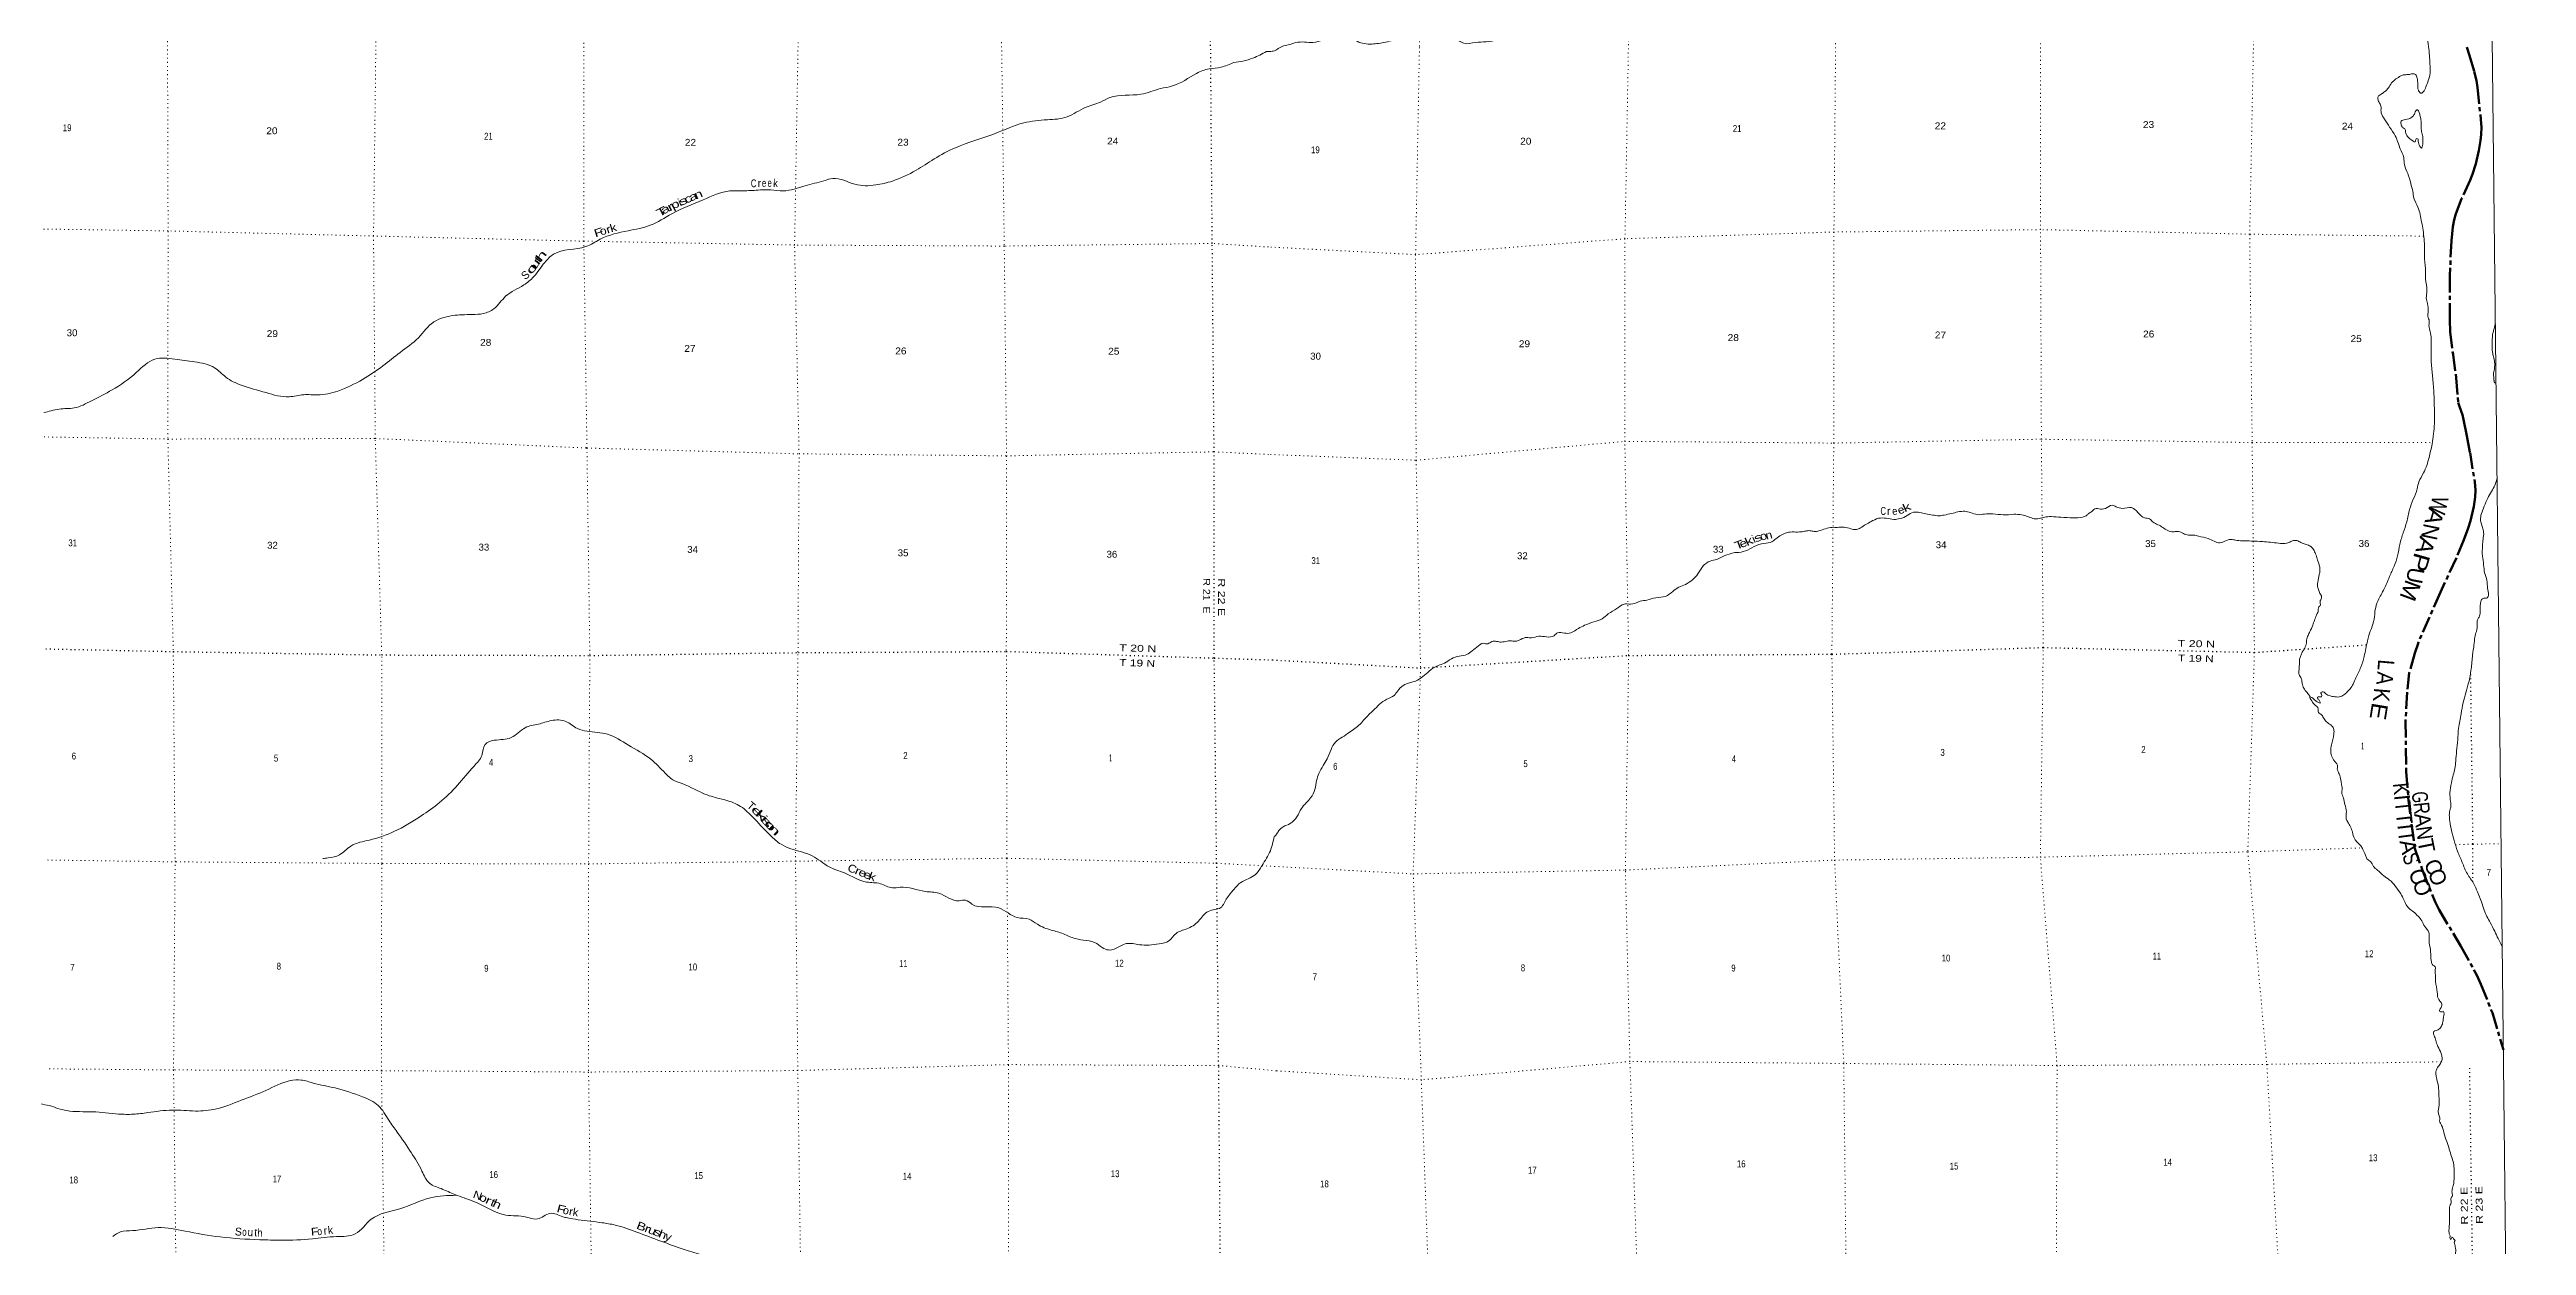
# Model space of a CAD drawing. Header units: feet. Extents: x -8 to 250644, y -192250 to 1368.
# Drawn here: x 187549 to 250644, y -133394 to -102914 of the extents above; entities that cross this region are included whole.
import ezdxf
from ezdxf.enums import TextEntityAlignment as Align

# ---------------------------------------------------------------- set-up
doc = ezdxf.new("R2010")
doc.units = ezdxf.units.FT
doc.header["$LTSCALE"] = 70
doc.linetypes.add('DOTTED', pattern=[1.5, 0.3, -1.2])
doc.linetypes.add('LONG_DASH_SHORT_DASH', pattern=[9.9, 6, -1.2, 1.5, -1.2])
for name, color, linetype, lineweight in [('11', 7, 'LONG_DASH_SHORT_DASH', 60), ('39', 7, 'Continuous', 13), ('4', 7, 'Continuous', 13), ('6', 7, 'DOTTED', 25), ('7', 7, 'DOTTED', 13)]:
    doc.layers.add(name, color=color, linetype=linetype, lineweight=lineweight)
doc.layers.add('12', color=7, linetype='Continuous')
doc.layers.add('41', color=7, linetype='Continuous')

msp = doc.modelspace()

# ---------------------------------------------------------------- linework, layer by layer
at = {"layer": '11'}
msp.add_lwpolyline([(249127.61, -102855.65), (249193.86, -103065.23), (249313.42, -103474.57), (249369.5, -103707.71), (249396.5, -103878.73), (249482.38, -104697.5), (249495.26, -104892.32), (249488.02, -105078.49), (249471.61, -105231.96), (249431.41, -105487.46), (249352.79, -105824.92), (249272.13, -106089.6), (249213.8, -106240.36), (248991.08, -106722.52), (248844.94, -107104.27), (248799.95, -107258.01), (248765.74, -107430.75), (248730.93, -107789.26), (248692.48, -108684.57), (248688.63, -109805.53), (248702.79, -110108.25), (248772.86, -110687.36), (248854.21, -111283.84), (248908.23, -111906.37), (248934.13, -112010.1), (249012.21, -112223.43), (249041.98, -112347.52), (249127.88, -112759.92), (249206.09, -113187.21), (249326.61, -113932.69), (249344.11, -114148.03), (249340.4, -114325.1), (249303.31, -114559.22), (249219.2, -114926.27), (249161.3, -115113.89), (249051.46, -115409.64), (248860.73, -115866.42), (248451.49, -116743.55), (247881.3, -118049.28), (247799.51, -118295.02), (247658.1, -118801.59), (247605.98, -119295.73), (247566.12, -120025.9), (247577.43, -121310.62), (247632.16, -121973.18), (247794.09, -123253.88), (247985.17, -123809.2), (248315.9, -124637.24), (248418.77, -124842.17), (248974.67, -125763.16), (249380.36, -126506.39), (249484.38, -126735.78), (249774.73, -127468.16), (250057.48, -128410.15)], dxfattribs=at)
at = {"layer": '39'}
for points in [[(228131.48, -97072.87), (228071.29, -97186.99), (228023.75, -97304.07), (228050.71, -97424.76), (228047.28, -97515.42), (227975.44, -97610.46), (227893.21, -97655.22), (227853.75, -97776.27), (227840.28, -97871.01), (227774.2, -97923.73), (227631.85, -98011.1), (227541.92, -98110.27), (227351.51, -98234.16), (227211.59, -98383.95), (227139.92, -98505.18), (227029.75, -98588.35), (226946.4, -98770.06), (226881, -98925.5), (226801.48, -99076.98), (226717.75, -99200.29), (226674.62, -99375.75), (226595.39, -99571.54), (226550.27, -99751.03), (226489.22, -99956.8), (226415.7, -100102.2), (226354.55, -100291.86), (226385.76, -100446.77), (226397.23, -100660.2), (226404.77, -100887.75), (226266.74, -101019.41), (226078.43, -101157.38), (226011.37, -101367.2), (225913.54, -101488.57), (225827.86, -101621.96), (225675.87, -101773.83), (225527.52, -101865.27), (225451.48, -101934.15), (225369.57, -102029.26), (225357.81, -102077.66), (225243.98, -102215.23), (225079.86, -102359.11), (224881.4, -102483.04), (224714.47, -102506.09), (224582.07, -102575.28), (224423.6, -102658.71), (224140.17, -102718.64), (223874.56, -102734.17), (223576.79, -102755.92), (223453.6, -102696.16), (223269.89, -102614.57), (223160.81, -102556.75), (222983.78, -102573.82), (222833.1, -102618.94), (222448.68, -102627.05), (222186.98, -102624.43), (221861.16, -102666.46), (221493.29, -102742.97), (221139.22, -102775.08), (220949.79, -102741.86), (220760.1, -102670.38), (220508.45, -102665.69), (220200.56, -102679.43), (219991.23, -102682.57), (219729.91, -102738.36), (219516.45, -102725.41), (219291.09, -102738.71), (219102.26, -102798.13), (218947.5, -102833.21), (218748.95, -102945.05), (218630.31, -102963.82), (218552.02, -102967.63)], [(246149.66, -119208.12), (246229.38, -119086.85), (246300.78, -118925.34), (246425.82, -118654.78), (246510.59, -118384.44), (246594.51, -117983.19), (246671.3, -117722.96), (246748.33, -117498.99), (246784.88, -117240.99), (246831.78, -117027.25), (246978.84, -116738.44), (247157.43, -116346.75), (247270.41, -116080.29), (247361.3, -115819.98), (247417.74, -115525.63), (247504.37, -115231.11), (247593.12, -114952.69), (247665.51, -114636.09), (247760.43, -114377.78), (247859.32, -114109.37), (247904.46, -113933.91), (248021.72, -113705.69), (248162.04, -113310.17), (248238.33, -112973.42), (248278.87, -112711.37), (248299.25, -112443.39), (248296.31, -111996.28), (248286.24, -111690.2), (248255.48, -111297.62), (248222.94, -110941.31), (248215.96, -110492.21), (248201.62, -110149.89), (248159.97, -109938.64), (248169.39, -109839.9), (248132.31, -109711.2), (248141.62, -109596.35), (248120.14, -109391.03), (248093.01, -109246.16), (248107.94, -109066.83), (248071.7, -108760.89), (248072.52, -108579.62), (248046.21, -108251.47), (248046.39, -107973.52), (248034.82, -107743.98), (248011.19, -107518.53), (247973.61, -107313.3), (247878.49, -106931.14), (247776.37, -106706.12), (247751.07, -106533.04), (247695.34, -106323.88), (247621.25, -106076.55), (247537.24, -105851.43), (247517.91, -105668.25), (247429.86, -105441.13), (247302.93, -105117.55), (247158.52, -104890.74), (247030.38, -104690.03), (246944.75, -104525.33), (246938.28, -104458.9), (246935.61, -104360.23), (246888.64, -104257.76), (246857.89, -104173.34), (246863.53, -104112.89), (246933.64, -104060.14), (247013.77, -104001.3), (247083.85, -103944.53), (247163.62, -103831.32), (247261.46, -103709.95), (247383.69, -103624.7), (247504.05, -103561.61), (247630.81, -103552.87), (247749.45, -103534.11), (247815.99, -103551.88), (247858.85, -103640.26), (247875.96, -103793.24), (247878.75, -103912.06), (247907.41, -103984.41), (247947.96, -104028.5), (248008.16, -103999.98), (248081.75, -103864.64), (248143.1, -103705.2), (248190.19, -103519.65), (248187, -103340.42), (248175.49, -103120.94), (248155.89, -102895.47), (248126.08, -102647.91), (248053.66, -102350.21), (247955.72, -102149.33), (247817.34, -101922.49), (247632.67, -101695.89), (247363.29, -101443.57)], [(218552.02, -102967.63), (218202.84, -103132), (217949.22, -103207.06), (217719.48, -103247.61), (217389.59, -103367.77), (217085.13, -103405.02), (216769.35, -103523.02), (216150.73, -103843.58), (215848.58, -103911.05), (215351.36, -104053), (214560.88, -104139.36), (214317.72, -104252.62), (213933.51, -104391.46), (213471.54, -104629.84), (212965.59, -104705.35), (212362.79, -104785.84), (211622.6, -105061.21), (210624.81, -105417.73), (210082.56, -105703.27), (209621.08, -105992.05), (209018.15, -106266.08), (208595.21, -106366.99), (208062.09, -106348.01), (207501.46, -106198.26), (207273.94, -106258.95), (206800.78, -106384.54), (206236.84, -106517.06), (205919.64, -106489.93), (205497.88, -106504.13), (205128.55, -106513.79), (204878.28, -106518.25), (204200.2, -106744.64), (203398.22, -107101.26), (202849.99, -107394.92), (202288.11, -107531.46), (201577.63, -107748.08), (201210.06, -107937.15), (200384.29, -108130.7), (200162.28, -108342.54), (199879.19, -108708.2), (199628.87, -108914.27), (199167.39, -109203.05), (198869.71, -109520.47), (198596.35, -109642.09), (198051.62, -109673.63), (197602.12, -109742.54), (197340.78, -109853.96), (196943.04, -110261.06), (196478.33, -110632.53), (196039.62, -110979.55), (195524.16, -111321.27), (194895.2, -111617.74), (194379.4, -111717.54), (194022.03, -111710.95), (193651.12, -111764.98), (193062.63, -111657.84), (192428.94, -111468.48), (192039.35, -111262.62), (191752.38, -111023.49), (191244.25, -110875.24), (190738.88, -110803.58), (190230.2, -110806.53), (189757.1, -111145.83), (189143.71, -111589.31), (188617.5, -111864.61), (188177.21, -112048.35), (187797.97, -112076.25), (187588.8, -112120.83), (187404.14, -112167.92)], [(247917.05, -104532.18), (247943.95, -104642.81), (247962.95, -104777.65), (247961.64, -104884.4), (247972.52, -105007.2), (248003.53, -105131.91), (248004.17, -105228.58), (248004.83, -105329.28), (247987.15, -105395.84), (247973.26, -105426.12), (247951, -105408.12), (247910.37, -105351.94), (247891.81, -105283.56), (247885.41, -105229.22), (247881.18, -105199.03), (247852.9, -105183.07), (247826.88, -105205.37), (247807.14, -105265.89), (247754.69, -105248.05), (247647.46, -105166.05), (247584.53, -105085.83), (247561.89, -105009.41), (247553.45, -104951.05), (247488.7, -104899.03), (247447.87, -104812.65), (247449.39, -104738.12), (247493.5, -104711.7), (247644.28, -104682.69), (247744.53, -104621.73), (247802.33, -104534.81), (247826.1, -104476.28), (247854.1, -104447.93), (247900.69, -104491.99), (247919.15, -104544.26)], [(249872.32, -111406.81), (249837.62, -111410.03), (249830.24, -111400.19), (249822.87, -111390.34), (249820.41, -111365.72), (249813.03, -111341.11), (249810.57, -111301.72), (249808.11, -111225.41), (249810.57, -111131.87), (249827.78, -111058.02), (249832.7, -110996.48), (249835.16, -110962.01), (249830.24, -110880.78), (249822.87, -110824.16), (249813.03, -110782.32), (249795.81, -110708.47), (249783.51, -110664.16), (249773.67, -110580.46), (249773.67, -110521.38), (249771.21, -110474.61), (249771.21, -110403.22), (249771.21, -110339.22), (249776.13, -110255.52), (249776.13, -110213.68), (249788.43, -110142.29), (249813.03, -110053.67), (249825.32, -109992.13), (249837.62, -109950.28), (249855.15, -109904.91)], [(249898.74, -113824.64), (249837.48, -114022.19), (249755.97, -114177.71), (249656.47, -114351.46), (249567.22, -114555.36), (249495.99, -114743.05), (249474.97, -114912.34), (249524.47, -115093.34), (249553.51, -115224.1), (249538.52, -115393.36), (249523.49, -115556.58), (249523.23, -115822.44), (249552.88, -116045.84), (249578.37, -116249.13), (249638.02, -116442.16), (249651.42, -116643.49), (249672.7, -116818.6), (249644.96, -116885.21), (249602.76, -116895.51), (249520.32, -116910.05), (249476.75, -117019.05), (249463.34, -117121.84), (249468.24, -117254.74), (249434.83, -117377.78), (249395.04, -117448.48), (249389.74, -117561.3), (249366.78, -117742.69), (249329.53, -117893.94), (249306.67, -118091.45), (249272.1, -118343.39), (249234.2, -118702.1), (249170.08, -119052.89), (249099.31, -119311.07), (249030.49, -119559.17), (248980.02, -119841.41), (248914.03, -120214.37), (248893.8, -120504.51), (248865.51, -120794.68), (248841.02, -121048.59), (248818.13, -121242.06), (248778.88, -121395.34), (248729.94, -121605.07), (248695.39, -121861.04), (248708.9, -122078.49), (248713.88, -122223.47), (248692.31, -122310.19), (248678.96, -122423.05), (248692.09, -122582.09), (248797.96, -123070.94), (248890.37, -123348.38), (249006.96, -123629.73), (249137.74, -123925.09), (249304.46, -124177.96), (249394.38, -124382.91), (249498.72, -124638.14), (249568.55, -124849.24), (249719.6, -125166.65), (249835.78, -125385.56), (249921.54, -125570.39), (250029.3, -125776.05)], [(237585.43, -114756.83), (237315.79, -114772.38), (237049.92, -114747.63), (236838.59, -114752.79), (236661.55, -114767.84), (236480.02, -114712.43), (236336.91, -114682.99), (236159.87, -114698.04), (236001.12, -114739.17), (235812.16, -114778.46), (235683.45, -114797.28), (235518.26, -114778.03), (235346.96, -114746.73), (235191.75, -114715.34), (235030.67, -114708.15), (234870.18, -114791.59), (234683.49, -114869.13), (234528.63, -114890.1), (234335.19, -114860.93), (234139.94, -114861.98), (233951.27, -114945.58), (233818.9, -115018.8), (233678.55, -115104.14), (233576.16, -115144.97), (233433.14, -115129.63), (233263.77, -115086.23), (233094.73, -115093.19), (232955.82, -115091.92), (232786.97, -115127.07), (232622.28, -115184.35), (232499.58, -115197.09), (232392.76, -115177.53), (232278.08, -115186.2), (232165.49, -115206.95), (231990.38, -115209.91), (231793.24, -115229.09), (231660.79, -115290.23), (231524.53, -115385.62), (231422.35, -115458.68), (231221.34, -115502.06), (230968.24, -115581.97), (230747.55, -115693.93), (230520.36, -115735.44), (230441.87, -115737.87)], [(245133.7, -119409.27), (245077.56, -119330.71), (244986.24, -119218.42), (244939.16, -119099.84), (244922.42, -119003.25), (244899.69, -118914.76), (244865.16, -118866.61), (244842.45, -118780.12), (244852.05, -118709.58), (244857.5, -118620.93), (244860.86, -118520.21), (244868.32, -118429.54), (244907.98, -118338.69), (244943.64, -118251.89), (244995.43, -118169.04), (245021.15, -118100.42), (245040.87, -118037.88), (245042.42, -117967.38), (245079.87, -117846.33), (245125.53, -117749.41), (245200.93, -117583.85), (245242.42, -117464.8), (245293.88, -117331.59), (245333.53, -117238.73), (245341.15, -117174.24), (245358.9, -117117.75), (245388.91, -117089.39), (245392.55, -117030.97), (245386.14, -116974.61), (245423.88, -116897.87), (245419.44, -116835.46), (245370.59, -116753.14), (245341.73, -116650.58), (245321.3, -116604.37), (245328.66, -116499.6), (245344.14, -116404.85), (245359.61, -116308.09), (245381.21, -116225.4), (245376.38, -116104.58), (245322.87, -115925.62), (245283.8, -115800.96), (245232.71, -115684.42), (245163.65, -115590.13), (245060.65, -115538.32), (244953.74, -115504.65), (244844.67, -115448.85), (244737.83, -115425.25), (244637.39, -115456.01), (244541.03, -115496.81), (244323.63, -115495.96), (243924.8, -115455.81), (243636.85, -115441.25), (243403.3, -115434.45), (243232.1, -115419.26), (243123.29, -115401.72), (242962.52, -115442.87), (242831.96, -115485.87), (242686.77, -115446.37), (242533.31, -115374.69), (242291.4, -115319.6), (242160.36, -115290.09), (241997.28, -115284.93), (241874.13, -115231.21), (241747.09, -115197.65), (241644.48, -115204.25), (241505.39, -115174.79), (241378.05, -115094.91), (241254.8, -115025.08), (241135.61, -114961.27), (241044.48, -114877.17), (240917.48, -114849.66), (240585.64, -114589.62), (240350.26, -114609.01), (240188.95, -114567.59), (240088.05, -114529.86), (239919.5, -114611.33), (239752.48, -114620.29), (239679.95, -114610.61), (239569.73, -114685.72), (239487.6, -114746.59), (239427.53, -114795.25), (239335.19, -114834.01), (239095.75, -114849.4), (238785.66, -114834.96), (238539.97, -114818.15), (238370.98, -114833.16), (238228.31, -114870.18), (238067.24, -114865.01), (237927.99, -114811.38), (237788.86, -114775.87), (237585.43, -114756.83)], [(230441.87, -115737.87), (230224.97, -115813.56), (230018.25, -115907.32), (229849.46, -115952.54), (229671.12, -116076.36), (229537.56, -116274.46), (229401.68, -116426.24), (229219.29, -116546.05), (229050.65, -116615.44), (228900.42, -116727.02), (228710, -116850.91), (228464.67, -116888.48), (228235.57, -116946.11), (228066.69, -116977.23), (227821.58, -117049.04), (227656.5, -117045.9), (227476.08, -117159.66), (227253.56, -117299.83), (227101.37, -117419.48), (226888.52, -117499.17), (226651.58, -117589.07), (226493.07, -117666.45), (226300.57, -117780.28), (226135.56, -117787.21), (225964.39, -117778.06), (225872.29, -117853.08), (225677.24, -117884.34), (225485.9, -117867.24), (225296.95, -117908.54), (225178.13, -117899.11), (225025.45, -117946.26), (224915.03, -117991.16), (224790.21, -117987.8), (224637.3, -117998.7), (224494.5, -118017.59), (224379.59, -117992.03), (224258.98, -118016.85), (224164.68, -118063.68), (224084.06, -118048), (223903.55, -118147.66), (223753.35, -118265.28), (223612.99, -118348.62), (223403.88, -118383.98), (223213.22, -118471.61), (223038.77, -118573.26), (222888.14, -118626.43), (222695.74, -118754.35), (222531.61, -118896.22), (222341.15, -119012.05), (222214.57, -119048.98), (222025.85, -119124.52), (221889.86, -119260.2), (221798.01, -119373.48), (221611.46, -119473.17), (221267.12, -119759.01), (221049.13, -119975.69), (220935.26, -120107.22), (220654.83, -120318.19), (220478.5, -120439.98), (220302.18, -120565.8), (220192.68, -120749.67), (220093.62, -120989.88), (219994.12, -121165.64), (219884.75, -121369.65), (219825.49, -121541.16), (219782.72, -121771), (219673.41, -121983.06), (219437.68, -122256.23), (219322.35, -122472.36), (219152.35, -122640.44), (218975.75, -122721.95), (218863.68, -122821.25), (218805.87, -122908.16), (218744.1, -122975.07)], [(248530.73, -127426.79), (248478.5, -127443.18), (248436.15, -127431.33), (248433.82, -127383), (248471.69, -127326.4), (248487.25, -127243.74), (248440.44, -127165.45), (248391.64, -127091.19), (248372.54, -126942.25), (248326.42, -126662.54), (248325.3, -126493.37), (248316.52, -126382.64), (248317.95, -126294.02), (248261.27, -126245.98), (248216.22, -126129.41), (248202.73, -125913.98), (248169.01, -125684.56), (248162, -125537.57), (248157.18, -125416.75), (248053.52, -125264.24), (247978.07, -125117.62), (247882.71, -125003.33), (247765.21, -124889.16), (247645.85, -124799.17), (247580.86, -124710.9), (247523.69, -124588.35), (247440.11, -124429.69), (247310.05, -124243.08), (247149.91, -124072.75), (247014.38, -123972.78), (246846.36, -123828.67), (246747.09, -123732.53), (246669.79, -123610.08), (246580.74, -123536.04), (246541.88, -123443.61), (246476.51, -123298.95), (246425.62, -123212.61), (246336.46, -123122.46), (246263.36, -123026.18), (246209.94, -122861.31), (246160.71, -122722.61), (246093.51, -122604.14), (246054.73, -122523.79), (246055.55, -122342.52), (246020.09, -122153.39), (245980.73, -121984.42), (245939.61, -121853.72), (245951.1, -121765.04), (245936.31, -121658.38), (245915.34, -121531.6), (245876.08, -121376.73), (245824.91, -121248.11), (245832.34, -121153.41), (245785.59, -121085.18), (245728.78, -121017.01), (245667.5, -120882.39), (245662.36, -120713.24), (245695.6, -120564.02), (245724.93, -120432.95), (245740.29, -120320.08), (245729.57, -120219.43), (245656.51, -120129.19), (245547.25, -120045.19), (245472.14, -119948.92), (245445.64, -119898.71), (245405.09, -119854.62), (245338.28, -119796.57), (245337.99, -119752.26), (245329.5, -119685.84), (245250.52, -119613.76), (245173.37, -119513.48), (245126.41, -119413.03), (245176.84, -119428.87), (245253.75, -119492.9), (245332.64, -119550.89), (245387.11, -119568.72), (245372.66, -119514.42), (245328.01, -119458.26), (245323.75, -119424.05), (245361.92, -119411.76), (245424.29, -119407.39), (245421.87, -119344.97), (245407.49, -119300.74), (245437.56, -119282.45), (245534.52, -119334.29), (245643.58, -119388.09), (245760.47, -119409.61), (245843.05, -119417.22), (245965.59, -119378.3), (246055.73, -119311.35), (246149.66, -119208.12)], [(218744.1, -122975.07), (218646.2, -123332.63), (218433.9, -123711.71), (218260.55, -123945.26), (217897.09, -124142.35), (217717.14, -124319.51), (217651.28, -124396.76), (217543.6, -124532.89), (217382.52, -124782.44), (217064.5, -124878.29), (216814.61, -125128.71), (216515.75, -125325.18), (216244.37, -125442.75), (216064.52, -125629.98), (215812.95, -125709.05), (215310.49, -125728.08), (214985.22, -125701.02), (214836.38, -125756.91), (214564.91, -125864.4), (214407.07, -125825.62), (214224.15, -125698.38), (213677.9, -125574.7), (213375.93, -125452.66), (213066.11, -125354.88), (212711.42, -125209.16), (212502.22, -125078.15), (212201.04, -125036.74), (211732.31, -124789.32), (211045.04, -124695.24), (210880.52, -124592.01), (210723.21, -124607.66), (210200.54, -124417.21), (209858.94, -124372.17), (209213.92, -124263.56), (209018.27, -124279.59), (208712.41, -124173.71), (208362.78, -124132.78), (207797.31, -123900.41), (207412.26, -123746.93), (206973.45, -123462.92), (206701.99, -123364.77), (206181.3, -123170.28), (205904.52, -122941.14), (205437.47, -122451.77), (205107.76, -122176.78), (204724.81, -122031.33), (204297.71, -121912.53), (203661.01, -121622.4), (203460.44, -121547.75), (203230.46, -121356.45), (202865.65, -121001.16), (202292.88, -120641.86), (201759.26, -120364.83), (201239.71, -120287.25), (200996.82, -120221.08), (200698.27, -120036.51), (200334.71, -120015.87), (200000.51, -120107.84), (199666.28, -120197.8), (199309.43, -120451.29), (198874.07, -120520.06), (198642.95, -120625.14), (198558.86, -120904.18), (198361.67, -121176.26), (197940.49, -121664.23), (197480.51, -122106.21), (197015.48, -122445.43), (196322.94, -122845.33), (195695.22, -123061.14), (195224.35, -123214.94), (194933.83, -123439.54), (194647.93, -123516.93), (194508.8, -123532.41)], [(183672.7, -123004.63), (183716.21, -123338.63), (183945.9, -123779.52), (184075.4, -124058.25), (184088.74, -124392.55), (184215.4, -124792.18), (184465.44, -125668.04), (184554.38, -126120.44), (184539.45, -126444.96), (184644.11, -126653.42), (184772.63, -126831.42), (184906.83, -127384.1), (185043.15, -127743.34), (185388.24, -128255.59), (185819.46, -128521.16), (186231.41, -128668.07), (186534.94, -128840.26), (186821.68, -129147.61), (186965.88, -129488.64), (187199.91, -129756.22), (187304.83, -129785.37), (187548.57, -129823.75)], [(248316.38, -136146.83), (248334.22, -136104.44), (248362.04, -136049.91), (248393.71, -135969.18), (248423.29, -135874.36), (248424.77, -135793.79), (248436.43, -135731.29), (248483.93, -135608.18), (248509.39, -135499.28), (248540.93, -135398.41), (248560.45, -135305.65), (248575.65, -135168.62), (248587.13, -135077.92), (248620.73, -134983.08), (248650.3, -134888.26), (248687.99, -134803.46), (248749.75, -134706.46), (248795.49, -134621.62), (248813.02, -134532.91), (248820.52, -134448.28), (248823.96, -134359.64), (248825.29, -134256.91), (248818.65, -134164.3), (248791.9, -134075.83), (248821.52, -133989.06), (248821.07, -133920.59), (248840.65, -133837.91), (248841.98, -133733.17), (248837.02, -133592.21), (248844.48, -133501.54), (248827.91, -133431.13), (248819.45, -133368.74), (248808.91, -133296.29), (248826.84, -133268), (248790.38, -133233.96), (248778.16, -133211.87), (248753.8, -133181.79), (248733.82, -133204.05), (248719.96, -133238.36), (248697.68, -133218.34), (248699.36, -133167.98), (248678.77, -133097.6), (248671.91, -132972.77), (248682.91, -132809.57), (248685.85, -132644.4), (248684.83, -132489.32), (248690.21, -132388.59), (248716.02, -132334.07), (248729.71, -132273.57), (248721.38, -132231.32), (248723.05, -132178.95), (248753.03, -132146.56), (248756.78, -132104.25), (248748.39, -132053.94), (248747.98, -131991.51), (248779.38, -131868.48), (248802.05, -131642.78), (248800.87, -131463.54), (248783.65, -131294.45), (248734.23, -131125.53), (248678.68, -130942.55), (248612.96, -130745.53), (248540.98, -130512.28), (248483.45, -130335.35), (248432.36, -130218.81), (248433.87, -130142.27), (248403, -130039.72), (248398.41, -129955.15), (248411.91, -129864.45), (248418.78, -129685.16), (248411.44, -129487.82), (248394.09, -129298.59), (248348.63, -129119.58), (248337.81, -129004.84), (248343.41, -128938.35), (248381.11, -128855.57), (248450.93, -128758.52), (248494.53, -128655.56), (248483.82, -128556.93), (248452.95, -128454.38), (248365.2, -128273.59), (248326.04, -128134.83), (248280.98, -128016.24), (248280.5, -127943.74), (248342.71, -127915.21), (248432.98, -127866.38), (248490.81, -127783.49), (248518.22, -127666.53), (248533.68, -127569.77), (248543.25, -127493.19), (248530.73, -127426.79)], [(187548.57, -129823.75), (187980.49, -129956.93), (188644.93, -129986.72), (189307.62, -130044.75), (189679.1, -130049.18), (190054.18, -130009.23), (190671.25, -129942.71), (191262.96, -129967.16), (191799.41, -129913.53), (192431.11, -129691.63), (193060.53, -129443.55), (193681.86, -129193.53), (193956.26, -129178.75), (194265.86, -129254.35), (194822.22, -129379.95), (195520.86, -129604.97), (195922.72, -129826.84), (196192.86, -130203.21), (196403.71, -130503.56), (196762.1, -131028.26), (197035.16, -131497.35), (197229.98, -131809.95), (197524.02, -131946.18), (197872.7, -132096), (198352.83, -132270.73), (199175.81, -132619.52), (199695.09, -132668.88), (199976.18, -132718.55), (200295.76, -132576.31), (200625.64, -132661.79), (200740.98, -132690.91), (201011.93, -132736.64), (201622.34, -132815.35), (201953.96, -132872.59), (202504.8, -133052.68), (203122.76, -133284.53), (203712.22, -133492.47), (204613.14, -133759.85), (205040.48, -133902.85), (205698.99, -134152.45), (205877.1, -134201.11), (206086.03, -134303.9), (206277.35, -134257.67), (206509.62, -134269.52), (206653.6, -134336.65), (206895.27, -134277.84), (207135.64, -134293.63), (207636.68, -134335.1), (208066.44, -134312.76), (208379.5, -134329.85), (208571.71, -134374.34), (209106.28, -134334.84), (209477.19, -134280.81), (209873.18, -134315.25), (210758.43, -134217.88), (211758.62, -134107.3), (211967.89, -134038.72), (212227.35, -133941.43), (212407.61, -134002.16), (212658.59, -134070.27), (213304.8, -134094.19), (213938.64, -134092.02), (214431.78, -134151.72), (214822.72, -134289.02), (215230.62, -134508.81), (215746.9, -134870.68), (215911.16, -134947.7), (216051.4, -135045.12), (216119.07, -135153.32), (216324.65, -135326.71), (216536.9, -135562.53), (216732.29, -135933.59), (216829.92, -136009.25), (216970.2, -136110.69), (217044.42, -136269.24), (217144.45, -136383.17), (217164.57, -136470.73)], [(197919.05, -132115.34), (197251.73, -132176.66), (196471.27, -132462.51), (195745.08, -132723.64), (195334.92, -133100.62), (194857.15, -133167.79), (194244.05, -133226.2), (193444.96, -133258.21), (192901.83, -133247.4), (191897.86, -133176.57), (191000.12, -133028.1), (190316.94, -132940.03), (189665.64, -133014.94), (189353.09, -133050.26), (189160.42, -133165.04)]]:
    msp.add_spline(points, degree=3, dxfattribs=at)
at = {"layer": '4'}
msp.add_lwpolyline([(0, -0.01), (31078.95, 21.37), (62157.81, 85.49), (93236.57, 192.37), (124315.15, 341.99), (155393.5, 534.37), (186473.05, 772.71), (217549.25, 1047.36), (248626.55, 1367.98), (250643.68, -181929.51), (219314.24, -182252.73), (187984.4, -182532.85), (156654.22, -182769.89), (125323.73, -182963.82), (93993, -183114.66), (62662.1, -183222.4), (31331.08, -183287.03), (0, -183308.59)], close=True, dxfattribs=at)
msp.add_lwpolyline([(0, -0.01), (31078.95, 21.37), (62157.81, 85.49), (93236.57, 192.37), (124315.15, 341.99), (155393.5, 534.37), (186473.05, 772.71), (217549.25, 1047.36), (248626.55, 1367.98), (250643.68, -181929.51), (219314.24, -182252.73), (187984.4, -182532.85), (156654.22, -182769.89), (125323.73, -182963.82), (93993, -183114.66), (62662.1, -183222.4), (31331.08, -183287.03), (0, -183308.59)], close=True, dxfattribs=at)
at = {"layer": '6'}
for points in [[(217388.07, -136466.21), (217375.6, -134211.63), (217330.96, -128809.02), (217278.64, -123652.45), (217217.53, -118423.38), (217214.7, -113167.54), (217166.93, -107857.7), (217124.54, -102684.9), (217076.87, -97385.14), (217030.36, -92204.32), (217040.55, -90648.55)], [(187453.35, -118188.43), (190700.57, -118257.33), (196010.54, -118344.51), (201311.72, -118357.18), (206624.17, -118285.06), (211920.88, -118253.42), (217217.53, -118423.38), (218700.09, -118471.02)], [(218700.09, -118471.02), (222463.73, -118675.04), (227773.82, -118356.42), (232950.93, -118324.52), (238334.47, -118154.55), (243713.9, -118278.66), (246570.41, -118086.47)], [(249278.85, -124131.63), (249281.69, -123165.01), (249224.24, -118776.66)], [(249294.44, -135499.08), (249268.64, -133720.8), (249198.5, -128875.34)]]:
    msp.add_lwpolyline(points, dxfattribs=at)
at = {"layer": '7'}
for points in [[(196078.76, -136660.01), (196074.99, -134260.68), (196004.9, -128938.97), (196009.91, -123658.85), (196010.54, -118344.51), (195845.7, -112828.16), (195801.41, -107667.47), (195865.64, -102457.34), (195885.1, -97003.71), (195838.03, -91764.42), (195846.75, -90841.42)], [(201111.48, -90795.38), (201095.88, -91682.76), (201180.92, -97294.64), (201157.35, -102534.62), (201158.24, -107798.55), (201237.93, -113069.77), (201311.72, -118357.18), (201280.78, -123669.8), (201280.05, -128974.07), (201353.84, -134261.47), (201350.97, -136613.92)], [(206661.95, -136566.26), (206687.49, -134499.62), (206608.98, -128936.06), (206550.87, -123600.11), (206613.92, -118269.03), (206641.36, -113218.53), (206526.86, -107897.25), (206618.96, -102646.52), (206536.84, -97332.99), (206411.33, -91917.06), (206382.47, -90748.02)], [(211740.35, -90698.65), (211757.7, -92009.93), (211772.54, -97255.57), (211798.69, -102626.1), (211868.5, -107919.6), (211926.78, -113271.67), (211920.88, -118253.42), (211935.97, -123525.27), (211975.27, -128794.87), (211979.15, -134365.21), (212015.25, -136516.95)], [(190597.6, -90886.13), (190609.99, -91799.42), (190576.57, -97063.69), (190552.82, -102285.52), (190567.84, -107549.31), (190562.95, -112841.52), (190700.57, -118257.33), (190746.53, -123589.36), (190707.74, -128924.24), (190771.85, -134254.08), (190735.86, -136703.54)], [(228013.12, -136362.11), (227992.32, -134119.34), (227805.72, -128706.54), (227691.07, -123827.07), (227773.82, -118356.42), (227675.51, -112900.85), (227679.77, -107736.76), (227772.57, -102570.19), (227806.76, -97365.66), (227752.38, -95886.28)], [(222424.36, -99452.39), (222444.18, -102860.7), (222346.08, -108140.1), (222358.43, -113380.63), (222473.82, -118679.02), (222284.9, -123922.65), (222492.57, -129172.2), (222682.05, -134411.77), (222735.59, -136414.44)], [(243652.66, -99896.96), (243702.38, -102154.11), (243593.43, -107620.87), (243656.56, -112931.62), (243713.9, -118278.66), (243546.06, -123361.05), (244030.61, -128778.29), (244319.38, -133811.9), (244171.82, -136194.27)], [(233033.87, -100945.15), (233050.31, -102229.59), (233002.9, -107565.1), (232998.05, -112944.7), (232950.93, -118324.52), (233019.7, -123572.81), (233253.1, -128755.75), (233312.35, -134088.68), (233347.13, -136307.98)], [(238661.79, -134664.87), (238668.8, -134084.01), (238686.41, -128809.08), (238262.96, -123498.25), (238334.47, -118154.55), (238287.45, -112845.73), (238266.38, -107504.54), (238261.47, -102171.32), (238258.03, -100460.62)], [(218598.76, -107946.9), (217166.93, -107857.7), (211866.53, -107923.65), (206526.86, -107897.25), (201158.24, -107798.55), (195801.41, -107667.47), (190565.7, -107537.23), (187365.05, -107488.77)], [(248028.75, -107670.38), (243593.43, -107620.87), (238266.38, -107504.54), (233002.9, -107565.1), (227679.77, -107736.76), (222346.08, -108140.1), (218598.76, -107946.9)], [(187408.78, -112787.39), (190562.95, -112841.52), (195845.7, -112828.16), (201237.93, -113069.77), (206641.36, -113218.53), (211922.72, -113269.7), (217214.7, -113167.54), (218649.68, -113235.45)], [(218649.68, -113235.45), (222358.43, -113380.63), (227675.51, -112900.85), (232998.05, -112944.7), (238287.45, -112845.73), (243656.56, -112931.62), (248246.57, -112927.02)], [(187497.77, -123569.69), (190769.01, -123617.37), (196026.05, -123658.69), (201280.78, -123669.8), (206550.87, -123600.11), (211935.97, -123525.27), (217278.64, -123652.45), (218750.77, -123733.62)], [(218750.77, -123733.62), (222284.9, -123922.65), (227691.07, -123827.07), (233019.7, -123572.81), (238262.96, -123498.25), (243546.06, -123361.05), (246457.37, -123261.55)], [(248831.11, -123180.42), (249281.69, -123165.01), (249999.65, -123156.86)], [(248475.72, -128714.03), (244030.61, -128778.29), (238686.41, -128809.08), (233253.1, -128755.75), (227805.72, -128706.54), (222492.57, -129172.2), (218800.92, -128941.75)], [(218800.92, -128941.75), (217330.96, -128809.02), (211975.17, -128784.79), (206608.98, -128936.06), (201280.05, -128974.07), (196004.9, -128938.97), (190711.74, -128920.17), (187541.7, -128892.75)]]:
    msp.add_lwpolyline(points, dxfattribs=at)

# ---------------------------------------------------------------- texts
at = {"layer": '12'}
for s, rotation, width, p in [('K', 275.761, 0.85, (247256.11, -121772.46)), ('T', 276.004, 0.9, (247302.2, -122223.49)), ('T', 276.654, 0.95, (247334.49, -122525.8)), ('G', 275.761, 0.7, (247734.23, -121989.49)), ('R', 276.004, 0.8, (247778.05, -122269.62)), ('T', 277.627, 0.95, (247389.75, -122984.81)), ('N', 277.627, 0.9, (247849.81, -122904.03)), ('T', 281.452, 1.05, (247897.3, -123242.91)), ('A', 281.452, 1.05, (247443.39, -123272.51)), ('S', 287.098, 0.8, (247516.61, -123591.14))]:
    msp.add_text(s, height=400, rotation=rotation, dxfattribs=dict(at, width=width)).set_placement(p, align=Align.CENTER)
for s, rotation, p in [('I', 275.761, (247278.72, -121996.53)), ('A', 276.654, (247804.55, -122573.75)), ('I', 276.654, (247360.59, -122749.49)), ('C', 291.175, (248095.71, -123820.34)), ('C', 291.175, (247699.41, -124064.08)), ('O', 291.729, (247805.2, -124347.17)), ('O', 291.729, (248198.26, -124080.87))]:
    msp.add_text(s, height=400, rotation=rotation, dxfattribs=at).set_placement(p, align=Align.CENTER)
at = {"layer": '41'}
for s, height, rotation, width, p in [('a', 200, 23.395, 1.4, (203980.23, -106750.16)), ('n', 200, 23.395, 1.4, (204114.81, -106693.92)), ('C', 200, 1.508, 0.75, (205487.32, -106424.03)), ('e', 200, 0.868, 0.75, (205750.94, -106415.43)), ('e', 200, 359.989, 0.7, (205892.07, -106413.75)), ('k', 200, 358.089, 0.9, (206038.97, -106416.66)), ('T', 200, 27.756, 1.65, (203183.11, -107132.35)), ('a', 200, 27.99, 1.5, (203279.59, -107073.72)), ('r', 200, 27.99, 1.6, (203410.26, -107007.29)), ('p', 200, 27.554, 1.5, (203525.63, -106948.77)), ('i', 200, 24.554, 1.1, (203642.63, -106902.96)), ('s', 200, 24.554, 1.55, (203728.06, -106861.82)), ('c', 200, 23.395, 1.45, (203850.17, -106808.04)), ('F', 200, 17.783, 1.45, (201565.2, -107667.84)), ('o', 200, 17.783, 1.15, (201678.3, -107629.53)), ('r', 200, 17.783, 1.3, (201814.91, -107589.4)), ('k', 200, 16.13, 1.25, (201934.53, -107552.22)), ('o', 200, 48.085, 1.9, (199905.32, -108559.33)), ('u', 200, 54.506, 1.8, (199991.3, -108439.8)), ('t', 200, 54.506, 1.6, (200074, -108320.62)), ('h', 200, 51.958, 1.85, (200149.93, -108231.93)), ('C', 200, 1.233, 0.75, (234261.11, -114773.71)), ('e', 200, 7.399, 0.9, (234562.54, -114775.2)), ('e', 200, 18.096, 1.15, (234740.74, -114738.31)), ('k', 200, 24.681, 1.5, (234899.01, -114668.61)), ('A', 414.7, 253.477, 1.15, (248103.67, -114760.32)), ('W', 414.7, 257.55, 0.85, (248209.77, -114482.62)), ('T', 200, 20.42, 1.45, (230619.76, -115627.74)), ('e', 200, 21.057, 1.25, (230725.16, -115590.61)), ('k', 200, 24.578, 1.5, (230879.19, -115530.96)), ('i', 200, 24.476, 1.1, (230997.8, -115479.83)), ('s', 200, 24.568, 1.55, (231108.5, -115440.49)), ('o', 200, 20.03, 1.2, (231238.25, -115405.72)), ('n', 200, 14.042, 1.15, (231368.18, -115384.46)), ('A', 414.7, 252.859, 1.15, (247874.27, -115497.73)), ('P', 414.7, 254.095, 1.25, (247737.37, -115926.67)), ('M', 414.7, 249.714, 1.1, (247489.25, -116634.6)), ('L', 414.7, 265.027, 0.9, (246858.98, -118584.5)), ('K', 414.7, 265.356, 0.95, (246748.78, -119347.01)), ('A', 414.7, 265.192, 0.9, (246832.99, -118923.94)), ('E', 414.7, 260.685, 1.15, (246679.88, -119747.93)), ('e', 200, 316.34, 2, (205504.13, -122404.81)), ('k', 200, 313.941, 2.25, (205604.53, -122509.84)), ('i', 200, 313.941, 1.85, (205680.91, -122589.09)), ('s', 200, 312.93, 2.25, (205746.84, -122660.31)), ('o', 200, 312.93, 1.95, (205835.72, -122755.85)), ('n', 200, 314.343, 2.1, (205943.03, -122866.08)), ('C', 200, 337.565, 1.15, (207958.03, -123882.16)), ('r', 200, 337.757, 1.4, (208097.91, -123938.1)), ('e', 200, 337.757, 1.25, (208221.44, -123986.22)), ('e', 200, 337.757, 1.25, (208347.78, -124040.62)), ('k', 200, 341.082, 1.35, (208475.78, -124090.15)), ('N', 200, 340.412, 1.15, (198421.07, -132210.35)), ('o', 200, 335.116, 1.3, (198558.54, -132270.88)), ('r', 200, 335.116, 1.5, (198691.54, -132333.08)), ('t', 200, 335.116, 1.25, (198802.62, -132385.28)), ('h', 200, 336.389, 1.4, (198910.68, -132432.1)), ('F', 200, 345.462, 1.4, (200562.74, -132562.84)), ('o', 200, 345.66, 1.05, (200682.09, -132595.47)), ('r', 200, 349.069, 1.1, (200815.69, -132623.86)), ('k', 200, 351.771, 1.05, (200935.74, -132644.79)), ('o', 200, 357.188, 0.75, (192509.55, -133148.04)), ('u', 200, 357.188, 0.95, (192659.47, -133155.4)), ('h', 200, 357.188, 0.85, (192903.77, -133167.4)), ('F', 200, 5.046, 1.2, (194312.76, -133139.82)), ('o', 200, 5.046, 0.8, (194436.64, -133129.77)), ('B', 200, 339.379, 1.35, (202592.43, -133000.18)), ('r', 200, 339.379, 1.35, (202742.39, -133056.61)), ('u', 200, 339.379, 1.35, (202867.57, -133103.7)), ('s', 200, 339.49, 1.45, (203001.04, -133151)), ('h', 200, 339.49, 1.3, (203134.96, -133206.28)), ('y', 200, 340.151, 1.25, (203279.13, -133261.64))]:
    msp.add_text(s, height=height, rotation=rotation, dxfattribs=dict(at, width=width)).set_placement(p, align=Align.CENTER)
for s, height, rotation, p in [('r', 200, 1.868, (205633.9, -106418.92)), ('S', 200, 39.54, (199731.79, -108739.26)), ('r', 200, 0.244, (234398.12, -114775.12)), ('N', 414.7, 258.168, (247992.12, -115165.2)), ('U', 414.7, 259.405, (247608.73, -116281.11)), ('T', 200, 318.487, (205358.02, -122264.54)), ('S', 200, 355.61, (192352.93, -133141.04)), ('t', 200, 357.188, (192797.42, -133161.61)), ('r', 200, 5.838, (194583.87, -133115.31)), ('k', 200, 5.838, (194713.71, -133102.04))]:
    msp.add_text(s, height=height, rotation=rotation, dxfattribs=at).set_placement(p, align=Align.CENTER)
at = {"layer": '6'}
for s, rotation, width, p in [('R 21  E', 270.031, 1.15, (216936.98, -116390.67)), ('R 22 E', 270.031, 1.35, (217316.67, -116390.48)), ('T 20 N', 358.678, 1.35, (241759.22, -118133.54)), ('T 20 N', 358.162, 1.35, (214792.09, -118245.5)), ('T 19 N', 358.162, 1.3, (214795.62, -118621.25)), ('T 19 N', 358.678, 1.3, (241763.54, -118508.41)), ('R 22 E', 90.829, 1.35, (249153.55, -132860.05)), ('R 23 E', 90.829, 1.35, (249533, -132843.29))]:
    msp.add_text(s, height=175, rotation=rotation, dxfattribs=dict(at, width=width)).set_placement(p)
at = {"layer": '7'}
for s, width, p in [('23', 1.1, (240874.23, -104914.51)), ('19', 0.85, (187887.33, -104995.74)), ('20', 1.1, (193069.76, -105072.52)), ('21', 0.85, (198617.91, -105211.73)), ('22', 1.1, (203731.91, -105367.22)), ('23', 1.1, (209146.67, -105364.45)), ('24', 1.1, (214488.44, -105334.75)), ('20', 1.1, (225010.9, -105338.29)), ('21', 0.85, (230428.09, -105015.01)), ('22', 1.1, (235570.6, -104946.52)), ('24', 1.1, (245941.09, -104953.69)), ('19', 0.85, (219684.05, -105556.29)), ('30', 1.05, (187986, -110220.68)), ('29', 1.1, (193081.24, -110243.08)), ('28', 1.1, (198515.56, -110465.43)), ('29', 1.1, (224976.44, -110500.52)), ('28', 1.1, (230295.65, -110342.98)), ('27', 1.1, (235573.18, -110276.3)), ('26', 1.1, (240877.15, -110251.77)), ('25', 1.1, (246161.94, -110370.34)), ('27', 1.1, (203717.95, -110620.49)), ('26', 1.1, (209091.85, -110683.54)), ('25', 1.1, (214515.8, -110692)), ('30', 1.05, (219662.31, -110817.15)), ('31', 0.85, (188027.12, -115574.03)), ('32', 1.05, (193090.39, -115635.68)), ('34', 1.05, (235596.29, -115623.52)), ('35', 1.05, (240930.44, -115594.8)), ('36', 1.05, (246369.41, -115589.68)), ('33', 1.05, (198476.64, -115684.13)), ('34', 1.05, (203793.53, -115742)), ('35', 1.05, (209154.8, -115828.33)), ('36', 1.05, (214473.75, -115864.59)), ('31', 0.85, (219692.58, -116027.37)), ('32', 1.05, (224930.21, -115903.82)), ('33', 1.05, (229919.81, -115738.13)), ('6', 0.85, (188112.87, -121007.47)), ('5', 0.85, (193263.61, -121061.61)), ('4', 0.85, (198742.42, -121169.05)), ('3', 0.85, (203827.62, -121073.26)), ('2', 0.85, (209295.08, -120994.73)), ('1', 0.4, (214543.63, -121056.11)), ('6', 0.85, (220245.73, -121270.41)), ('5', 0.85, (225091.17, -121202.65)), ('4', 0.85, (230398.52, -121079.41)), ('3', 0.85, (235715.67, -120915.84)), ('2', 0.85, (240832.12, -120841.97)), ('1', 0.4, (246437.6, -120751.36)), ('7', 0.85, (249629.23, -123974.81)), ('8', 0.85, (193335.32, -126363.2)), ('11', 0.65, (209190.68, -126295.79)), ('12', 0.85, (214689.99, -126286.87)), ('10', 0.85, (235748.15, -126156.26)), ('11', 0.65, (241122.42, -126107.18)), ('12', 0.85, (246526.81, -126047.87)), ('7', 0.85, (188077.11, -126394.52)), ('9', 0.85, (198620.92, -126417.86)), ('10', 0.85, (203824.52, -126383.36)), ('7', 0.85, (219724.14, -126633.27)), ('8', 0.85, (225026.79, -126407.34)), ('9', 0.85, (230387.31, -126410.7)), ('16', 0.85, (230530.87, -131400.78)), ('14', 0.85, (241392.51, -131360.42)), ('13', 0.85, (246627.45, -131245.63)), ('18', 0.85, (188054.15, -131811.36)), ('17', 0.85, (193230.02, -131787.47)), ('16', 0.85, (198750.74, -131674.12)), ('15', 0.85, (203972.45, -131699.87)), ('14', 0.85, (209283.2, -131717.08)), ('13', 0.85, (214582.6, -131652.79)), ('18', 0.85, (219913.89, -131913.12)), ('17', 0.85, (225207.67, -131562.37)), ('15', 0.85, (235952.14, -131458.19))]:
    msp.add_text(s, height=175, dxfattribs=dict(at, width=width)).set_placement(p)

doc.saveas('drawing.dxf')
